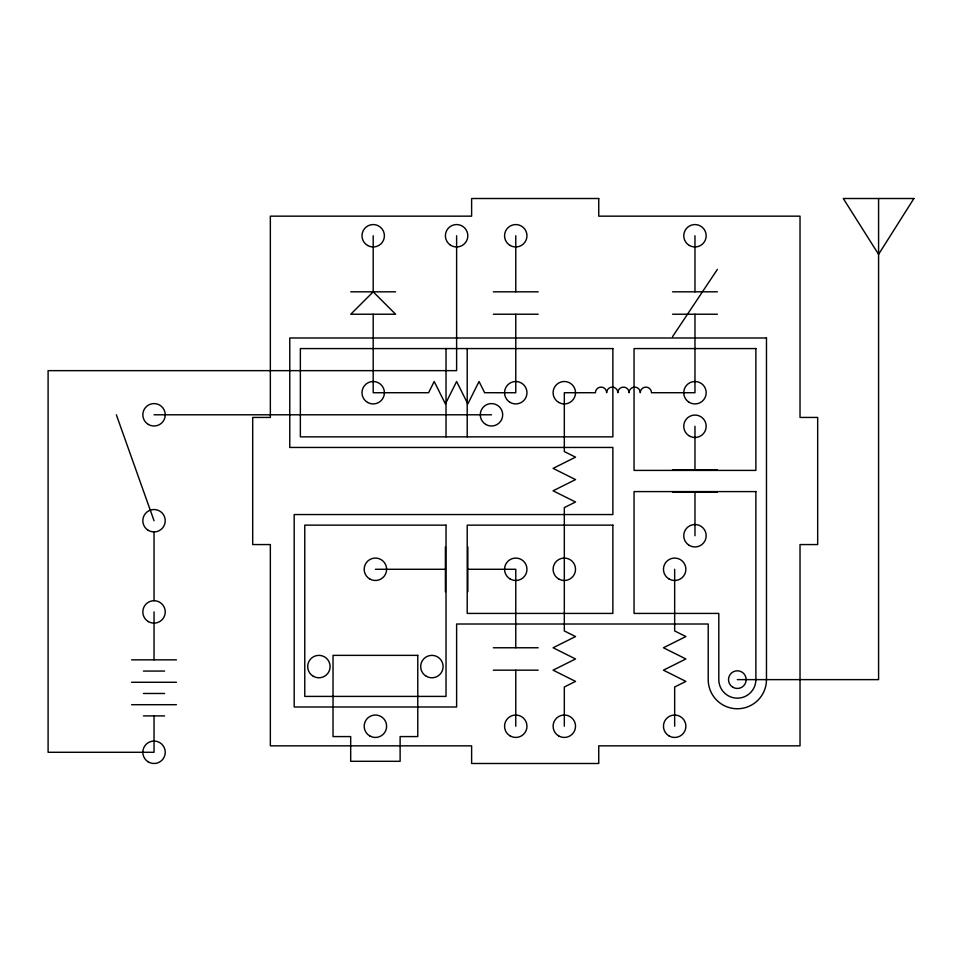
<?xml version="1.0" encoding="UTF-8"?>
<svg xmlns="http://www.w3.org/2000/svg" width="962" height="962" viewBox="0 0 962 962"><rect width="100%" height="100%" fill="white"/><g stroke="black" fill="none" stroke-linecap="round" stroke-linejoin="round"><path stroke-width="1.44" d="M672.546 336.664L717.387 269.396M373.196 291.823L350.769 314.237L395.61 314.237L373.196 291.823L373.196 235.762M350.769 291.823L395.61 291.823M493.338 291.823L538.191 291.823M672.546 291.823L717.387 291.823M493.338 314.237L538.191 314.237M672.546 314.237L717.387 314.237M154.04 414.79L491.486 414.79M672.546 469.793L717.387 469.793M672.546 492.207L717.387 492.207M375.396 569.276L445.406 569.276M467.833 569.276L515.764 569.276L515.764 647.763M493.338 647.763L538.191 647.763M131.614 659.848L176.455 659.848M493.338 670.177L538.191 670.177M143.446 671.067L164.622 671.067M737.337 679.629L878.583 679.629L878.583 198.509M131.614 682.274L176.455 682.274M143.446 693.482L164.622 693.482M131.614 704.701L176.455 704.701M143.446 715.908L164.622 715.908M116.342 414.79L154.04 520.731M694.973 235.762L694.973 291.823M694.973 314.237L694.973 392.724L651.49 392.724A5.604 5.604 0 0 0 645.887 387.121A5.604 5.604 0 0 0 640.283 392.724A5.604 5.604 0 0 0 634.679 387.121A5.604 5.604 0 0 0 629.064 392.724A5.604 5.604 0 0 0 623.46 387.121A5.604 5.604 0 0 0 617.857 392.724A5.604 5.604 0 0 0 612.253 387.121A5.604 5.604 0 0 0 606.649 392.724A5.604 5.604 0 0 0 601.046 387.121A5.604 5.604 0 0 0 595.43 392.724L564.321 392.724L564.321 451.563L575.529 457.166L553.102 468.374L575.529 479.593L553.102 490.8L575.529 502.008L564.321 507.611L564.321 630.94L575.529 636.543L553.102 647.763L575.529 658.97L553.102 670.177L575.529 681.397L564.321 687L564.321 726.238M694.973 426.262L694.973 469.793M694.973 492.207L694.973 535.738M674.663 569.276L674.663 630.94L685.882 636.543L663.455 647.763L685.882 658.97L663.455 670.177L685.882 681.397L674.663 687L674.663 726.238M515.764 235.762L515.764 291.823M515.764 314.237L515.764 392.724L484.644 392.724L479.04 381.505L467.833 403.932L456.613 381.505L445.406 403.932L434.199 381.505L428.583 392.724L373.196 392.724L373.196 314.237M515.764 670.177L515.764 726.238M467.833 546.861L467.833 591.702M467.207 348.581L467.207 436.856M456.613 235.762L456.613 370.647L48.1 370.647L48.1 752.284L154.04 752.284L154.04 715.908M446.019 348.581L446.019 436.856M445.406 546.861L445.406 591.702M154.04 531.938L154.04 600.709M154.04 611.916L154.04 659.848M913.9 198.509L878.583 254.353L843.277 198.509L913.9 198.509M598.749 198.509L471.62 198.509L471.62 216.161L270.346 216.161L270.346 417.436L252.693 417.436L252.693 544.564L270.346 544.564L270.346 745.839L471.62 745.839L471.62 763.491L598.749 763.491L598.749 745.839L800.023 745.839L800.023 544.564L817.676 544.564L817.676 417.436L800.023 417.436L800.023 216.161L598.749 216.161L598.749 198.509M766.473 337.987L289.766 337.987L289.766 447.45L612.866 447.45L612.866 514.55L294.18 514.55L294.18 706.998L456.613 706.998L456.613 624.013L708.212 624.013L708.212 679.629A29.137 29.137 0 0 0 737.337 708.753A29.137 29.137 0 0 0 766.473 679.629L766.473 337.987M612.866 348.581L300.36 348.581L300.36 436.856L612.866 436.856L612.866 348.581M755.879 348.581L634.054 348.581L634.054 470.406L755.879 470.406L755.879 348.581M755.879 491.594L634.054 491.594L634.054 613.419L718.806 613.419L718.806 679.629A18.543 18.543 0 0 0 737.337 698.159A18.543 18.543 0 0 0 755.879 679.629L755.879 491.594M446.019 525.144L304.774 525.144L304.774 696.404L446.019 696.404L446.019 525.144M612.866 525.144L467.207 525.144L467.207 613.419L612.866 613.419L612.866 525.144M417.773 655.362L333.032 655.362L333.032 736.579L350.685 736.579L350.685 761.303L400.12 761.303L400.12 736.579L417.773 736.579L417.773 655.362M367.592 245.466A11.207 11.207 0 0 0 384.403 235.762A11.207 11.207 0 0 0 367.592 226.058A11.207 11.207 0 0 0 367.592 245.466M367.592 402.429A11.207 11.207 0 0 0 384.403 392.724A11.207 11.207 0 0 0 367.592 383.008A11.207 11.207 0 0 0 367.592 402.429M689.369 245.466A11.207 11.207 0 0 0 706.18 235.762A11.207 11.207 0 0 0 689.369 226.058A11.207 11.207 0 0 0 689.369 245.466M688.684 545.021A11.207 11.207 0 0 0 706.156 536.531A11.207 11.207 0 0 0 690.067 525.649A11.207 11.207 0 0 0 688.684 545.021M688.684 435.558A11.207 11.207 0 0 0 706.156 427.068A11.207 11.207 0 0 0 690.067 416.185A11.207 11.207 0 0 0 688.684 435.558M688.684 402.008A11.207 11.207 0 0 0 706.156 393.518A11.207 11.207 0 0 0 690.067 382.635A11.207 11.207 0 0 0 688.684 402.008M369.793 578.992A11.207 11.207 0 0 0 386.616 569.276A11.207 11.207 0 0 0 369.793 559.571A11.207 11.207 0 0 0 369.793 578.992M558.706 402.429A11.207 11.207 0 0 0 575.529 392.724A11.207 11.207 0 0 0 558.706 383.008A11.207 11.207 0 0 0 558.706 402.429M510.161 402.429A11.207 11.207 0 0 0 526.972 392.724A11.207 11.207 0 0 0 510.161 383.008A11.207 11.207 0 0 0 510.161 402.429M510.161 245.466A11.207 11.207 0 0 0 526.972 235.762A11.207 11.207 0 0 0 510.161 226.058A11.207 11.207 0 0 0 510.161 245.466M669.059 578.992A11.207 11.207 0 0 0 685.882 569.276A11.207 11.207 0 0 0 669.059 559.571A11.207 11.207 0 0 0 669.059 578.992M669.059 735.942A11.207 11.207 0 0 0 685.882 726.238A11.207 11.207 0 0 0 669.059 716.534A11.207 11.207 0 0 0 669.059 735.942M510.161 735.942A11.207 11.207 0 0 0 526.972 726.238A11.207 11.207 0 0 0 510.161 716.534A11.207 11.207 0 0 0 510.161 735.942M510.161 578.992A11.207 11.207 0 0 0 526.972 569.276A11.207 11.207 0 0 0 510.161 559.571A11.207 11.207 0 0 0 510.161 578.992M558.706 735.942A11.207 11.207 0 0 0 575.529 726.238A11.207 11.207 0 0 0 558.706 716.534A11.207 11.207 0 0 0 558.706 735.942M558.706 578.992A11.207 11.207 0 0 0 575.529 569.276A11.207 11.207 0 0 0 558.706 559.571A11.207 11.207 0 0 0 558.706 578.992M732.924 687.277A8.826 8.826 0 0 0 746.175 679.629A8.826 8.826 0 0 0 732.924 671.981A8.826 8.826 0 0 0 732.924 687.277M450.336 245.045A11.207 11.207 0 0 0 467.797 236.568A11.207 11.207 0 0 0 451.719 225.673A11.207 11.207 0 0 0 450.336 245.045M148.425 424.495A11.207 11.207 0 0 0 165.248 414.79A11.207 11.207 0 0 0 148.425 405.086A11.207 11.207 0 0 0 148.425 424.495M485.882 424.495A11.207 11.207 0 0 0 502.693 414.79A11.207 11.207 0 0 0 485.882 405.086A11.207 11.207 0 0 0 485.882 424.495M147.751 530.014A11.207 11.207 0 0 0 165.211 521.524A11.207 11.207 0 0 0 149.134 510.642A11.207 11.207 0 0 0 147.751 530.014M426.298 676.286A11.207 11.207 0 0 0 443.109 666.582A11.207 11.207 0 0 0 426.298 656.866A11.207 11.207 0 0 0 426.298 676.286M313.299 676.286A11.207 11.207 0 0 0 330.11 666.582A11.207 11.207 0 0 0 313.299 656.866A11.207 11.207 0 0 0 313.299 676.286M369.793 735.942A11.207 11.207 0 0 0 386.616 726.238A11.207 11.207 0 0 0 369.793 716.534A11.207 11.207 0 0 0 369.793 735.942M148.425 761.988A11.207 11.207 0 0 0 165.248 752.284A11.207 11.207 0 0 0 148.425 742.568A11.207 11.207 0 0 0 148.425 761.988M148.425 621.632A11.207 11.207 0 0 0 165.248 611.916A11.207 11.207 0 0 0 148.425 602.212A11.207 11.207 0 0 0 148.425 621.632"/></g></svg>
